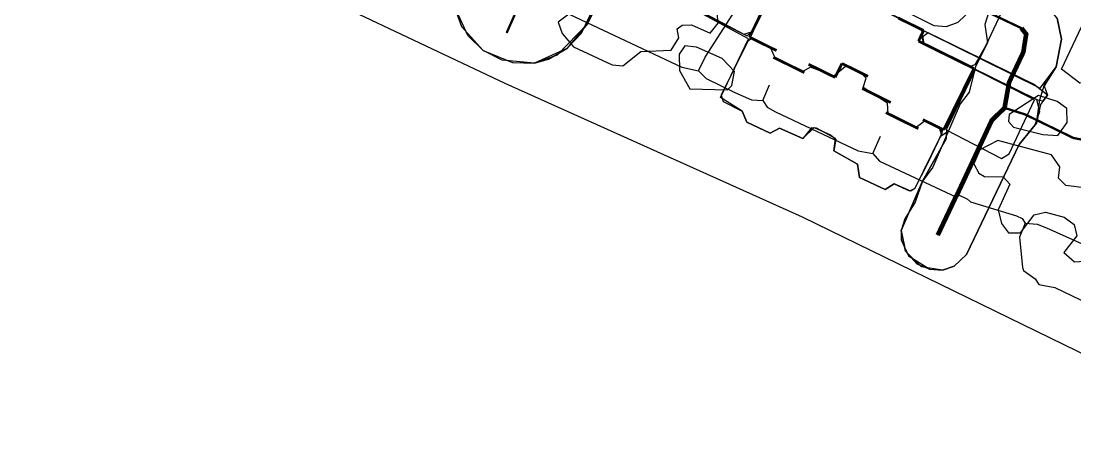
# Model space of a CAD drawing. Extents: x 1765 to 2708, y -3066 to -2278.
# Drawn here: x 2212.9 to 2440.3, y -3065.6 to -2972.7 of the extents above; entities that cross this region are included whole.
import ezdxf

# ---------------------------------------------------------------- set-up
doc = ezdxf.new("R2010")
doc.units = 0
for name, color, linetype in [('AN_AVTO_NIZKAYA', 2, 'CONTINUOUS'), ('AN_AVTO_ODIN', 4, 'CONTINUOUS'), ('AN_FASAD_BEZ_PODEZDA', 2, 'CONTINUOUS'), ('AN_FASAD_S_PODEZDOM', 3, 'CONTINUOUS'), ('AN_FASAD_TOREC', 40, 'CONTINUOUS'), ('AN_KONTROL_CHAST', 2, 'CONTINUOUS'), ('AN_KONTROL_DA', 3, 'CONTINUOUS'), ('AN_KONTROL_NET', 1, 'CONTINUOUS'), ('AN_OSI_DOROZHKA', 1, 'CONTINUOUS'), ('AN_OSI_PROEZD', 8, 'CONTINUOUS'), ('AN_PESH_NIZKAYA', 2, 'CONTINUOUS'), ('AN_ZONA_AP', 5, 'CONTINUOUS'), ('AN_ZONA_AZH', 3, 'CONTINUOUS'), ('AN_ZONA_PP', 4, 'CONTINUOUS'), ('AN_ZONA_PZH', 2, 'CONTINUOUS'), ('AN_ZONA_PZH_TORCY', 40, 'CONTINUOUS'), ('ZEL_DEREVYA_ISPR', 94, 'CONTINUOUS')]:
    doc.layers.add(name, color=color, linetype=linetype)

msp = doc.modelspace()

# ---------------------------------------------------------------- linework, layer by layer
at = {"layer": 'AN_AVTO_NIZKAYA', "const_width": 1}
for points in [[(2414.879, -3010.086), (2422.338, -2994.116), (2425.082, -2991.456)], [(2414.59, -3010.592), (2414.879, -3010.086)], [(2410.667, -3018.881), (2414.59, -3010.592)]]:
    msp.add_lwpolyline(points, dxfattribs=at)
at = {"layer": 'AN_AVTO_ODIN', "const_width": 0.5}
for points in [[(2317.676, -2975.267), (2321.493, -2966.68)], [(2411.628, -2966.133), (2428.713, -2974.268)], [(2425.082, -2991.456), (2429.515, -2992.861), (2439.93, -2997.938), (2444.149, -2998.748), (2446.75, -2998.692), (2447.541, -2998.274), (2449.504, -2996.531), (2450.07, -2994.918), (2454.92, -2992.512), (2456.282, -2990.682), (2462.697, -2977.336), (2463.858, -2970.908)], [(2425.082, -2991.456), (2426.063, -2985.932), (2429.125, -2979.462), (2429.741, -2975.547), (2428.713, -2974.268)]]:
    msp.add_lwpolyline(points, dxfattribs=at)
at = {"layer": 'AN_FASAD_BEZ_PODEZDA', "const_width": 0.6}
for points in [[(2407.623, -2974.779), (2402.223, -2972.118)], [(2370.052, -2976.214), (2375.906, -2979.099)], [(2411.266, -2979.397), (2406.504, -2977.05)], [(2375.196, -2980.54), (2381.895, -2983.843)], [(2418.471, -2982.947), (2411.266, -2979.397)], [(2382.782, -2982.044), (2388.52, -2984.874)], [(2389.997, -2981.879), (2395.629, -2984.657)], [(2394.351, -2987.248), (2400.53, -2990.295)], [(2399.462, -2992.461), (2406.485, -2995.924)], [(2407.446, -2993.975), (2411.944, -2996.192)]]:
    msp.add_lwpolyline(points, dxfattribs=at)
at = {"layer": 'AN_FASAD_S_PODEZDOM', "const_width": 0.6}
msp.add_lwpolyline([(2406.504, -2977.05), (2407.623, -2974.779)], dxfattribs=at)
at = {"layer": 'AN_FASAD_TOREC', "const_width": 0.6}
for points in [[(2376.755, -2962.611), (2370.052, -2976.214)], [(2388.52, -2984.874), (2389.997, -2981.879)], [(2411.944, -2996.192), (2418.471, -2982.947)]]:
    msp.add_lwpolyline(points, dxfattribs=at)
at = {"layer": 'AN_KONTROL_CHAST'}
for points in [[(2368.83, -2975.583), (2369.589, -2975.942), (2370.486, -2975.047), (2376.227, -2962.917), (2375.792, -2962.05), (2362.646, -2955.623), (2362.199, -2954.215), (2363.592, -2953.101), (2369.661, -2956.138), (2370.565, -2955.535), (2415.838, -2859.007), (2403.445, -2852.688), (2402.051, -2853.802), (2354.968, -2953.371), (2362.108, -2957.719), (2357.012, -2968.835), (2357.325, -2969.828)], [(2432.74, -2987.209), (2436.185, -2982.632), (2437.388, -2976.603), (2436.458, -2972.121), (2432.949, -2967.944), (2429.416, -2966.52), (2427.416, -2966.563), (2422.956, -2968.494), (2419.494, -2966.484), (2418.241, -2962.509), (2415.764, -2959.811), (2406.681, -2956.172), (2397.054, -2950.544), (2392.536, -2949.807), (2388.072, -2951.571), (2384.021, -2949.324), (2383.155, -2949.76), (2378.319, -2959.369), (2378.632, -2960.363)], [(2404.578, -3009.329), (2405.734, -3008.803), (2408.615, -3003.238), (2411.683, -2996.669), (2411.038, -2995.765), (2408.002, -2994.163), (2406.034, -2995.707), (2399.968, -2992.794), (2399.834, -2990.421), (2394.591, -2987.033), (2395.215, -2985.018), (2393.767, -2983.632), (2390.742, -2982.53), (2388.285, -2984.584), (2383.241, -2982.692), (2381.263, -2983.735), (2375.698, -2980.854), (2374.647, -2978.542), (2370.599, -2976.42), (2369.696, -2977.065), (2363.944, -2988.695), (2364.392, -2990.103), (2368.439, -2992.183), (2369.489, -2994.495), (2374.543, -2996.887), (2376.522, -2995.844), (2381.573, -2998.069), (2384.022, -2995.682), (2387.559, -2997.273), (2388.662, -2998.166), (2388.216, -3000.677), (2393.323, -3003.569), (2393.761, -3006.477), (2399.319, -3009.025), (2401.293, -3007.815)], [(2408.945, -3026.243), (2411.701, -3026.434), (2414.183, -3025.546), (2416.881, -3023.07), (2428.207, -2999.313), (2431.621, -2995.237), (2432.723, -2992.212), (2432.044, -2989.725), (2418.772, -2983.258), (2412.609, -2995.148), (2412.507, -2998.151), (2407.368, -3007.267), (2402.761, -3017.872), (2402.805, -3019.872), (2404.38, -3023.34)]]:
    msp.add_lwpolyline(points, close=True, dxfattribs=at)
at = {"layer": 'AN_KONTROL_DA'}
for points in [[(2318.936, -2981.664), (2323.691, -2981.811), (2328.656, -2980.036), (2335.097, -2973.31), (2345.456, -2951.075), (2344.068, -2948.604), (2391.254, -2848.032), (2390.807, -2846.624), (2365.536, -2834.664), (2364.139, -2835.611), (2323.484, -2922.034), (2323.36, -2924.038), (2317.264, -2935.175), (2318.162, -2938.157), (2306.836, -2961.914), (2306.154, -2968.933), (2307.929, -2973.897), (2312.626, -2979.048)], [(2432.169, -2989.722), (2433.424, -2989.945), (2434.314, -2988.676), (2431.345, -2986.322), (2408.595, -2975.307), (2407.198, -2976.255), (2407.646, -2977.662)]]:
    msp.add_lwpolyline(points, close=True, dxfattribs=at)
at = {"layer": 'AN_KONTROL_NET'}
for points in [[(2047.891, -2858.828), (2317.281, -2986.118), (2381.436, -3014.915), (2485.336, -3065.614)], [(2339.81, -2963.787), (2335.097, -2973.31), (2330.627, -2978.659), (2323.691, -2981.811), (2316.673, -2981.129), (2312.626, -2979.048), (2309.305, -2975.868), (2306.154, -2968.933)], [(2436.458, -2972.121), (2437.388, -2976.603), (2436.185, -2982.632), (2433.604, -2986.69), (2434.314, -2988.676), (2432.816, -2990.709), (2431.944, -2994.73), (2428.207, -2999.313), (2416.881, -3023.07), (2414.183, -3025.546), (2411.701, -3026.434), (2407.183, -3025.698), (2403.692, -3022.355), (2402.761, -3017.872), (2407.368, -3007.267), (2412.507, -2998.151), (2412.561, -2996.775), (2411.163, -2997.68), (2405.734, -3008.803), (2404.83, -3009.406), (2401.293, -3007.815), (2399.319, -3009.025), (2393.761, -3006.477), (2393.323, -3003.569), (2388.216, -3000.677), (2388.576, -2998.043), (2384.526, -2995.838), (2383.399, -2995.779), (2381.573, -2998.069), (2376.522, -2995.844), (2374.543, -2996.887), (2369.489, -2994.495), (2368.439, -2992.183), (2363.788, -2989.199), (2369.852, -2976.561), (2357.325, -2969.828)]]:
    msp.add_lwpolyline(points, dxfattribs=at)
msp.add_lwpolyline([(2441.346, -2986.106), (2437.362, -2983.107), (2441.668, -2974.009), (2443.065, -2973.062), (2447.109, -2975.017), (2447.545, -2975.883), (2442.719, -2985.993)], close=True, dxfattribs=at)
at = {"layer": 'AN_OSI_DOROZHKA'}
for points in [[(2359.075, -2983.477), (2360.513, -2980.544), (2378.128, -2953.05), (2378.3, -2951.745), (2380.148, -2949.304), (2381.54, -2948.874), (2422.084, -2908.277), (2423.132, -2905.853)], [(2321.493, -2966.68), (2355.455, -2982.655), (2359.075, -2983.477)], [(2359.075, -2983.477), (2360.712, -2985.142), (2366.879, -2988.111), (2370.516, -2989.733), (2372.921, -2989.881)], [(2372.921, -2989.881), (2374.347, -2986.449)], [(2372.921, -2989.881), (2373.851, -2991.262), (2375.675, -2992.323), (2393.466, -3000.743), (2396.679, -3001.274)], [(2396.679, -3001.274), (2398.299, -2997.537)], [(2396.679, -3001.274), (2398.116, -3002.944), (2414.59, -3010.592)], [(2414.879, -3010.086), (2417.103, -3011.138), (2417.716, -3011.725), (2427.686, -3014.712), (2428.899, -3015.286), (2429.52, -3016.273)], [(2429.52, -3016.273), (2428.285, -3019.301), (2428.928, -3025.891), (2429.141, -3026.486), (2431.682, -3028.332), (2432.508, -3029.515), (2435.923, -3030.142), (2448.662, -3036.27), (2451.273, -3036.714), (2452.93, -3034.677), (2455.685, -3027.914)], [(2429.52, -3016.273), (2432.127, -3016.517), (2434.144, -3017.273), (2454.351, -3026.342), (2455.685, -3027.914)]]:
    msp.add_lwpolyline(points, dxfattribs=at)
at = {"layer": 'AN_OSI_PROEZD'}
for points in [[(2317.676, -2975.267), (2321.493, -2966.68)], [(2411.628, -2966.133), (2428.713, -2974.268)], [(2425.082, -2991.456), (2429.515, -2992.861), (2439.93, -2997.938), (2444.149, -2998.748), (2446.75, -2998.692), (2447.541, -2998.274), (2449.504, -2996.531), (2450.07, -2994.918), (2454.92, -2992.512), (2456.282, -2990.682), (2462.697, -2977.336), (2463.858, -2970.908)], [(2425.082, -2991.456), (2426.063, -2985.932), (2429.125, -2979.462), (2429.741, -2975.547), (2428.713, -2974.268)], [(2414.879, -3010.086), (2422.338, -2994.116), (2425.082, -2991.456)], [(2410.667, -3018.881), (2414.59, -3010.592)], [(2414.59, -3010.592), (2414.879, -3010.086)]]:
    msp.add_lwpolyline(points, dxfattribs=at)
at = {"layer": 'AN_PESH_NIZKAYA', "const_width": 1}
for points in [[(2425.082, -2991.456), (2426.063, -2985.932), (2429.125, -2979.462), (2429.741, -2975.547), (2428.713, -2974.268)], [(2414.879, -3010.086), (2422.338, -2994.116), (2425.082, -2991.456)]]:
    msp.add_lwpolyline(points, dxfattribs=at)
at = {"layer": 'AN_ZONA_AP'}
msp.add_lwpolyline([(2318.936, -2981.664), (2323.691, -2981.811), (2326.673, -2980.913), (2330.627, -2978.659), (2333.807, -2975.339), (2345.456, -2951.075), (2344.068, -2948.604), (2370.225, -2893.51), (2369.661, -2890.52), (2367.407, -2886.567), (2362.058, -2882.097), (2357.022, -2880.538), (2353.022, -2880.625), (2348.057, -2882.399), (2342.906, -2887.096), (2333.961, -2905.299), (2332.268, -2911.839), (2325.263, -2919.494), (2322.947, -2928.049), (2307.626, -2959.896), (2306.068, -2964.933), (2306.154, -2968.933), (2307.929, -2973.897), (2312.626, -2979.048)], close=True, dxfattribs=at)
at = {"layer": 'AN_ZONA_AZH'}
msp.add_lwpolyline([(2432.169, -2989.722), (2433.424, -2989.945), (2434.314, -2988.676), (2431.345, -2986.322), (2408.595, -2975.307), (2407.198, -2976.255), (2407.646, -2977.662)], close=True, dxfattribs=at)
at = {"layer": 'AN_ZONA_PP'}
msp.add_lwpolyline([(2409.811, -2973.697), (2412.567, -2973.888), (2415.049, -2973), (2417.989, -2970.143), (2419.128, -2964.991), (2417.552, -2961.523), (2414.75, -2959.166), (2406.681, -2956.172), (2397.054, -2950.544), (2392.536, -2949.807), (2389.068, -2951.383), (2386.711, -2954.186), (2385.932, -2956.704), (2385.975, -2958.704), (2387.551, -2962.172), (2390.353, -2964.529), (2393.878, -2965.62)], close=True, dxfattribs=at)
msp.add_lwpolyline([(2421.591, -2970.941), (2420.812, -2973.459), (2421.398, -2977.449), (2418.839, -2982.507), (2417.458, -2988.039), (2415.512, -2990.583), (2409.637, -3004.217), (2407.368, -3007.267), (2405.799, -3011.803), (2403.541, -3015.354), (2402.761, -3017.872), (2403.692, -3022.355), (2406.168, -3025.052), (2408.945, -3026.243), (2411.701, -3026.434), (2414.183, -3025.546), (2416.881, -3023.07), (2428.207, -2999.313), (2431.944, -2994.73), (2432.669, -2989.712), (2433.916, -2985.683), (2436.185, -2982.632), (2437.388, -2976.603), (2436.458, -2972.121)], dxfattribs=at)
at = {"layer": 'AN_ZONA_PZH'}
for points in [[(2417.506, -2982.535), (2418.748, -2982.133), (2421.076, -2977.956), (2424.425, -2970.88), (2424.736, -2969.873), (2423.966, -2968.972), (2413.853, -2963.98), (2413.418, -2963.113), (2414.052, -2961.599), (2413.282, -2960.698), (2397.608, -2953.033), (2396.605, -2952.888), (2394.641, -2954.598), (2384.021, -2949.324), (2383.155, -2949.76), (2377.362, -2961.391), (2377.809, -2962.799), (2387.932, -2968.25), (2390.389, -2966.196), (2407.074, -2974.34), (2407.646, -2977.662)], [(2404.578, -3009.329), (2405.734, -3008.803), (2408.615, -3003.238), (2411.486, -2997.173), (2411.038, -2995.765), (2408.002, -2994.163), (2406.034, -2995.707), (2399.968, -2992.794), (2399.834, -2990.421), (2394.591, -2987.033), (2395.215, -2985.018), (2393.767, -2983.632), (2390.742, -2982.53), (2388.285, -2984.584), (2383.241, -2982.692), (2381.263, -2983.735), (2375.698, -2980.854), (2374.647, -2978.542), (2370.6, -2976.462), (2369.696, -2977.065), (2363.944, -2988.695), (2364.392, -2990.103), (2368.439, -2992.183), (2369.489, -2994.495), (2374.543, -2996.887), (2376.522, -2995.844), (2381.573, -2998.069), (2384.022, -2995.682), (2387.559, -2997.273), (2388.662, -2998.166), (2388.216, -3000.677), (2393.323, -3003.569), (2393.761, -3006.477), (2399.319, -3009.025), (2401.293, -3007.815)]]:
    msp.add_lwpolyline(points, close=True, dxfattribs=at)
at = {"layer": 'AN_ZONA_PZH_TORCY'}
for points in [[(2368.83, -2975.583), (2370.486, -2975.047), (2376.227, -2962.917), (2375.792, -2962.05), (2369.726, -2959.138), (2367.744, -2960.015), (2362.693, -2957.789), (2357.023, -2969.335)], [(2424.439, -3002.396), (2426.084, -3001.36), (2431.502, -2989.737), (2418.772, -2983.258), (2412.464, -2996.151)]]:
    msp.add_lwpolyline(points, close=True, dxfattribs=at)
at = {"layer": 'ZEL_DEREVYA_ISPR'}
for points in [[(2332.199, -2970.371), (2328.753, -2972.947), (2329.64, -2975.429), (2332.12, -2978.294), (2340.458, -2982.199), (2342.714, -2982.4), (2346.649, -2979.314), (2353.146, -2979.007), (2354.84, -2976.385), (2354.464, -2974.392), (2355.531, -2973.619), (2357.531, -2973.576), (2361.571, -2975.323), (2363.276, -2973.202), (2363.045, -2970.205)], [(2442.835, -3008.752), (2438.321, -3008.183), (2436.703, -3006.633), (2436.982, -3004.126), (2435.177, -3001.58), (2423.604, -2998.495), (2419.728, -3000.497), (2418.46, -3003.526), (2419.503, -3005.504), (2420.769, -3006.227), (2424.773, -3006.308), (2426.224, -3007.86), (2423.676, -3013.418), (2424.408, -3016.404), (2425.909, -3018.373), (2428.536, -3018.399), (2431.454, -3014.501), (2433.943, -3013.947), (2437.968, -3015.027), (2440.086, -3016.566), (2440.64, -3019.055), (2437.882, -3022.616), (2440.177, -3024.651), (2442.301, -3024.522)]]:
    msp.add_lwpolyline(points, dxfattribs=at)
for points in [[(2357.203, -2987.34), (2365.338, -2987.581), (2366.235, -2986.645), (2366.836, -2983.63), (2364.19, -2980.769), (2358.636, -2978.388), (2356.128, -2978.108), (2354.916, -2979.886), (2354.992, -2983.386)], [(2433.331, -2997.201), (2436.587, -2997.381), (2438.611, -2994.586), (2438.546, -2991.586), (2436.428, -2990.047), (2432.399, -2988.8), (2426.067, -2992.856), (2425.932, -2994.36), (2427.043, -2995.586)]]:
    msp.add_lwpolyline(points, close=True, dxfattribs=at)

doc.saveas('drawing.dxf')
